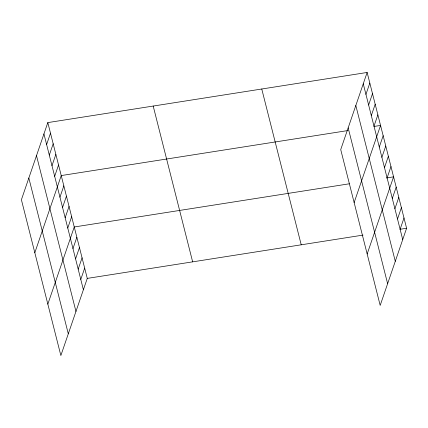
<?xml version="1.0" encoding="UTF-8"?>
<svg xmlns="http://www.w3.org/2000/svg" width="428" height="428" viewBox="0 0 428 428"><rect width="100%" height="100%" fill="white"/><g stroke="black" fill="none" stroke-linecap="round" stroke-linejoin="round"><path stroke-width="0.64" d="M47.813 122.601L21.4 199.742L60.862 355.54L87.275 278.398L47.813 122.601L367.138 72.46L406.6 228.258L380.187 305.399L340.725 149.602L367.138 72.46M46.615 144.525L50.493 133.194M49.3 155.118L53.179 143.787M51.981 165.716L55.859 154.38M54.666 176.309L58.545 164.978M34.818 252.713L61.231 175.571L348.034 130.535M59.952 197.185L63.831 185.854M62.558 207.468L66.436 196.136M65.163 217.75L69.042 206.419M67.763 228.033L71.647 216.702M47.84 304.126L74.253 226.984L349.344 183.789M72.974 248.598L76.853 237.267M75.579 258.881L79.458 247.55M78.185 269.169L82.064 257.833M80.785 279.452L84.669 268.115M365.945 94.385L369.824 83.053M368.626 104.978L372.504 93.646M371.311 115.576L375.19 104.239M373.992 126.169L377.87 114.838M354.143 202.572L380.556 125.431L374.051 126.453M379.283 147.045L383.162 135.713M381.883 157.327L385.767 145.996M384.488 167.61L388.367 156.279M387.094 177.893L390.973 166.562M367.165 253.986L393.578 176.844L386.425 177.968M392.305 198.458L396.184 187.127M394.905 208.741L398.789 197.41M397.51 219.024L401.389 207.692M400.116 229.312L403.995 217.975M87.275 278.398L363.019 235.1M400.094 229.28L406.6 228.258M363.26 83.792L402.721 239.594M355.823 105.507L395.285 261.31M348.162 127.881L387.624 283.684M261.759 89.003L301.221 244.805M153.192 106.053L192.648 261.85M43.934 133.932L83.39 289.735M36.498 155.648L75.954 311.45M28.837 178.027L68.298 333.824"/></g></svg>
